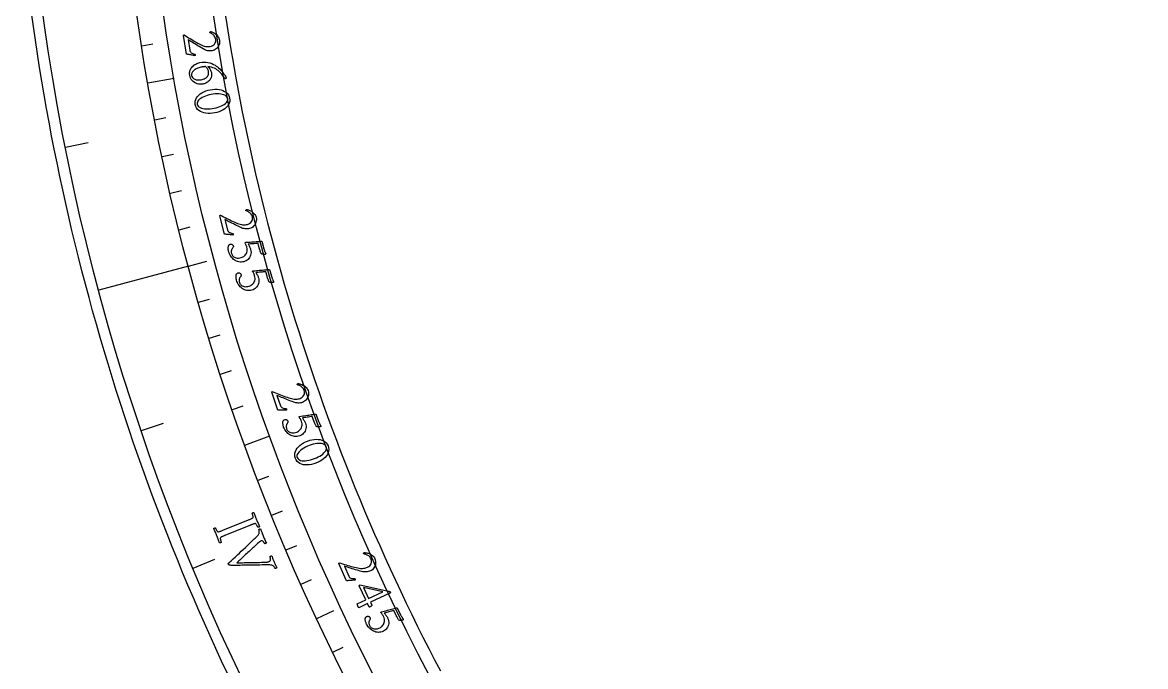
# Model space of a CAD drawing. Header units: millimetres. Extents: x -60 to 60, y -60 to 77.
# Drawn here: x -59.69 to -29.81, y -25.46 to -8.33 of the extents above; entities that cross this region are included whole.
import ezdxf

# ---------------------------------------------------------------- set-up
doc = ezdxf.new("R2010")
doc.units = ezdxf.units.MM
for name, color, linetype in [('CUT_INNER', 6, 'Continuous'), ('CUT_OUTER', 1, 'Continuous'), ('ENGRAVE', 7, 'Continuous'), ('ENGRAVE_FINE', 8, 'Continuous'), ('TEXT', 5, 'Continuous')]:
    doc.layers.add(name, color=color, linetype=linetype)

msp = doc.modelspace()

# ---------------------------------------------------------------- linework, layer by layer
at = {"layer": 'CUT_INNER'}
msp.add_lwpolyline([(-54.3058, -8.0555), (-54.2553, -8.3886), (-54.2028, -8.7213), (-54.1483, -9.0537), (-54.0917, -9.3858), (-54.0331, -9.7175), (-53.9725, -10.0489), (-53.9098, -10.3799), (-53.8451, -10.7105), (-53.7784, -11.0406), (-53.7096, -11.3704), (-53.6388, -11.6998), (-53.566, -12.0287), (-53.4912, -12.3571), (-53.4144, -12.6851), (-53.3356, -13.0126), (-53.2547, -13.3396), (-53.1719, -13.6661), (-53.087, -13.9921), (-53.0002, -14.3176), (-52.9113, -14.6425), (-52.8205, -14.9669), (-52.7276, -15.2907), (-52.6328, -15.614), (-52.536, -15.9366), (-52.4373, -16.2587), (-52.3365, -16.5801), (-52.2338, -16.9009), (-52.1291, -17.2211), (-52.0224, -17.5407), (-51.9138, -17.8595), (-51.8033, -18.1777), (-51.6908, -18.4953), (-51.5763, -18.8121), (-51.4599, -19.1282), (-51.3416, -19.4436), (-51.2213, -19.7582), (-51.0991, -20.0722), (-50.975, -20.3853), (-50.8489, -20.6977), (-50.721, -21.0093), (-50.5911, -21.3201), (-50.4594, -21.6302), (-50.3257, -21.9394), (-50.1901, -22.2477), (-50.0527, -22.5553), (-49.9133, -22.862), (-49.7721, -23.1678), (-49.629, -23.4728), (-49.4841, -23.7769), (-49.3372, -24.08), (-49.1885, -24.3823), (-49.038, -24.6837), (-48.8856, -24.9841), (-48.7314, -25.2836), (-48.5754, -25.5821)], dxfattribs=at)
at = {"layer": 'CUT_OUTER'}
msp.add_lwpolyline([(-54.2394, -25.6533), (-54.3957, -25.32), (-54.5501, -24.9858), (-54.7024, -24.6506), (-54.8526, -24.3145), (-55.0007, -23.9775), (-55.1468, -23.6395), (-55.2908, -23.3007), (-55.4328, -22.961), (-55.5726, -22.6204), (-55.7104, -22.279), (-55.846, -21.9368), (-55.9796, -21.5937), (-56.111, -21.2498), (-56.2403, -20.9051), (-56.3676, -20.5596), (-56.4926, -20.2134), (-56.6156, -19.8664), (-56.7364, -19.5186), (-56.8551, -19.1701), (-56.9717, -18.8209), (-57.0861, -18.471), (-57.1984, -18.1204), (-57.3085, -17.7691), (-57.4164, -17.4171), (-57.5222, -17.0645), (-57.6258, -16.7112), (-57.7273, -16.3573), (-57.8266, -16.0028), (-57.9237, -15.6476), (-58.0186, -15.2919), (-58.1113, -14.9357), (-58.2019, -14.5788), (-58.2902, -14.2214), (-58.3764, -13.8635), (-58.4604, -13.505), (-58.5421, -13.1461), (-58.6217, -12.7866), (-58.699, -12.4267), (-58.7742, -12.0663), (-58.8471, -11.7054), (-58.9178, -11.3441), (-58.9863, -10.9824), (-59.0526, -10.6203), (-59.1167, -10.2577), (-59.1785, -9.8948), (-59.2381, -9.5315), (-59.2955, -9.1678), (-59.3506, -8.8038), (-59.4035, -8.4395), (-59.4542, -8.0748)], dxfattribs=at)
at = {"layer": 'ENGRAVE'}
for points in [[(-56.3562, -9.9371), (-55.6601, -9.8144)], [(-55.2757, -14.8111), (-57.66, -15.4499)], [(-55.2757, -14.8111), (-54.788, -14.6804)], [(-53.7745, -19.5723), (-53.1102, -19.3305)], [(-51.864, -24.1846), (-51.4064, -23.9712)]]:
    msp.add_lwpolyline(points, dxfattribs=at)
for radius in [59.694, 57.2256, 57.2256, 56.5187, 55.206]:
    msp.add_circle((0, 0), radius, dxfattribs=at)
at = {"layer": 'ENGRAVE_FINE'}
for points in [[(-56.5211, -8.9521), (-56.2218, -8.9047)], [(-56.1742, -10.9192), (-55.8768, -10.8614)], [(-58.547, -11.6457), (-57.9418, -11.5253)], [(-55.9751, -11.8979), (-55.6788, -11.8349)], [(-55.7589, -12.873), (-55.4637, -12.8048)], [(-55.5258, -13.8441), (-55.2318, -13.7708)], [(-55.0088, -15.7735), (-54.7176, -15.69)], [(-54.7251, -16.7311), (-54.4354, -16.6426)], [(-54.4248, -17.6837), (-54.1367, -17.5901)], [(-54.1079, -18.6308), (-53.8214, -18.5322)], [(-56.526, -19.188), (-55.9417, -18.9896)], [(-53.4247, -20.5078), (-53.1419, -20.3993)], [(-53.0587, -21.4371), (-52.7778, -21.3236)], [(-52.6764, -22.3598), (-52.3976, -22.2415)], [(-55.1501, -22.8439), (-54.5799, -22.6078)], [(-52.2782, -23.2757), (-52.0014, -23.1525)], [(-51.434, -25.0861), (-51.1617, -24.9533)]]:
    msp.add_lwpolyline(points, dxfattribs=at)
at = {"layer": 'TEXT'}
for points in [[(-55.1054, -9.2184), (-55.1247, -9.214), (-55.1453, -9.2097), (-55.1671, -9.2053), (-55.1901, -9.201), (-55.2133, -9.1967), (-55.2356, -9.1927), (-55.257, -9.1889), (-55.2775, -9.1854), (-55.2959, -9.1822), (-55.3111, -9.1797), (-55.323, -9.1777), (-55.3315, -9.1763), (-55.4116, -8.6798), (-55.4103, -8.6772), (-55.4085, -8.6746), (-55.4063, -8.6717), (-55.4036, -8.6687), (-55.4008, -8.666), (-55.3982, -8.6639), (-55.3957, -8.6625), (-55.3934, -8.6618), (-55.3547, -8.6868), (-55.3151, -8.712), (-55.2747, -8.7374), (-55.2336, -8.763), (-55.1922, -8.7883), (-55.1511, -8.8129), (-55.1102, -8.8367), (-55.0697, -8.8598), (-55.0302, -8.8817), (-54.9924, -8.9017), (-54.9565, -8.9199), (-54.9223, -8.9363), (-54.8879, -8.9511), (-54.8562, -8.9623), (-54.8271, -8.97), (-54.8006, -8.974), (-54.7754, -8.9754), (-54.7498, -8.9752), (-54.724, -8.9733), (-54.6978, -8.9698), (-54.6632, -8.9613), (-54.6324, -8.9477), (-54.6054, -8.9291), (-54.5823, -8.9055), (-54.5644, -8.8784), (-54.5532, -8.8493), (-54.5486, -8.8183), (-54.5508, -8.7853), (-54.5567, -8.7582), (-54.5655, -8.7334), (-54.577, -8.711), (-54.5914, -8.6908), (-54.6073, -8.6728), (-54.6234, -8.6569), (-54.6397, -8.6431), (-54.6563, -8.6313), (-54.6719, -8.6215), (-54.6853, -8.6136), (-54.6966, -8.6075), (-54.7057, -8.6034), (-54.7058, -8.5989), (-54.7047, -8.5941), (-54.7024, -8.5891), (-54.699, -8.5837), (-54.6952, -8.5789), (-54.6919, -8.5754), (-54.689, -8.5731), (-54.6866, -8.5721), (-54.6784, -8.574), (-54.6676, -8.5775), (-54.6542, -8.5825), (-54.6382, -8.5891), (-54.6206, -8.5973), (-54.6024, -8.6074), (-54.5834, -8.6193), (-54.5638, -8.633), (-54.5444, -8.6484), (-54.5261, -8.6654), (-54.5088, -8.6839), (-54.4926, -8.704), (-54.4783, -8.7257), (-54.4668, -8.7493), (-54.458, -8.7747), (-54.4521, -8.802), (-54.4489, -8.8355), (-54.4502, -8.8682), (-54.456, -8.9001), (-54.4663, -8.9311), (-54.4804, -8.9605), (-54.4974, -8.9874), (-54.5173, -9.0119), (-54.5402, -9.0339), (-54.5653, -9.0527), (-54.592, -9.0676), (-54.6203, -9.0786), (-54.6502, -9.0856), (-54.6806, -9.0893), (-54.7106, -9.0901), (-54.7401, -9.088), (-54.7692, -9.083), (-54.7977, -9.0755), (-54.8257, -9.0658), (-54.853, -9.054), (-54.8798, -9.04), (-54.9152, -9.0197), (-54.9518, -8.9982), (-54.9896, -8.9754), (-55.0286, -8.9514), (-55.0676, -8.927), (-55.1054, -8.9033), (-55.142, -8.8802), (-55.1773, -8.8576), (-55.2102, -8.8365), (-55.2397, -8.8177), (-55.2657, -8.8011), (-55.2883, -8.7867), (-55.2423, -9.0711), (-55.2373, -9.0912), (-55.2292, -9.1087), (-55.2181, -9.1237), (-55.2038, -9.1363), (-55.1863, -9.1471), (-55.1654, -9.1568), (-55.1409, -9.1655), (-55.1129, -9.1731), (-55.1087, -9.1745), (-55.1054, -9.1775), (-55.103, -9.1818), (-55.1015, -9.1877), (-55.1012, -9.1903), (-55.1012, -9.1937), (-55.1015, -9.1978), (-55.102, -9.2028), (-55.1026, -9.2078), (-55.1034, -9.2121), (-55.1043, -9.2156), (-55.1054, -9.2184)], [(-54.6682, -9.6634), (-54.6637, -9.6992), (-54.6631, -9.7326), (-54.6665, -9.7637), (-54.6739, -9.7924), (-54.6844, -9.8188), (-54.6973, -9.843), (-54.7126, -9.865), (-54.7302, -9.8849), (-54.7495, -9.9027), (-54.7696, -9.9184), (-54.7907, -9.9323), (-54.8128, -9.9441), (-54.8348, -9.954), (-54.856, -9.9621), (-54.8762, -9.9683), (-54.8956, -9.9727), (-54.9347, -9.9773), (-54.9733, -9.9768), (-55.0114, -9.9712), (-55.049, -9.9606), (-55.0851, -9.9454), (-55.1184, -9.9263), (-55.1491, -9.9033), (-55.177, -9.8764), (-55.2012, -9.846), (-55.2205, -9.8126), (-55.2351, -9.7761), (-55.2447, -9.7366), (-55.2485, -9.7048), (-55.2484, -9.674), (-55.2445, -9.6441), (-55.2367, -9.6151), (-55.2257, -9.5874), (-55.212, -9.5612), (-55.1958, -9.5366), (-55.1769, -9.5135), (-55.1558, -9.4921), (-55.133, -9.4726), (-55.1085, -9.455), (-55.0822, -9.4392), (-55.0549, -9.4257), (-55.0273, -9.4146), (-54.9993, -9.406), (-54.971, -9.3999), (-54.9167, -9.3929), (-54.863, -9.3904), (-54.8101, -9.3926), (-54.7578, -9.3994), (-54.7072, -9.4106), (-54.6589, -9.4264), (-54.613, -9.4467), (-54.5696, -9.4714), (-54.5379, -9.493), (-54.5069, -9.5166), (-54.4766, -9.5422), (-54.4472, -9.57), (-54.4188, -9.599), (-54.3921, -9.6287), (-54.3669, -9.659), (-54.3432, -9.69), (-54.3216, -9.7208), (-54.3026, -9.7509), (-54.2861, -9.7803), (-54.2722, -9.8089), (-54.2725, -9.8136), (-54.2749, -9.8179), (-54.2797, -9.8216), (-54.2866, -9.8248), (-54.2942, -9.8275), (-54.3006, -9.8296), (-54.306, -9.8311), (-54.3102, -9.8321), (-54.3224, -9.8104), (-54.3363, -9.7875), (-54.3519, -9.7633), (-54.3693, -9.7378), (-54.3886, -9.7118), (-54.4101, -9.6861), (-54.4338, -9.6606), (-54.4597, -9.6355), (-54.4879, -9.6114), (-54.5188, -9.5893), (-54.5521, -9.569), (-54.5881, -9.5507), (-54.6269, -9.535), (-54.6687, -9.5226), (-54.7136, -9.5135), (-54.7617, -9.5077), (-54.7438, -9.5246), (-54.7275, -9.5429), (-54.7128, -9.5626), (-54.6996, -9.5837), (-54.6883, -9.605), (-54.6793, -9.6254), (-54.6726, -9.6448), (-54.6682, -9.6634)], [(-54.8264, -9.507), (-54.8384, -9.5077), (-54.8506, -9.5085), (-54.8629, -9.5097), (-54.8753, -9.511), (-54.8878, -9.5125), (-54.9003, -9.5142), (-54.9127, -9.516), (-54.9252, -9.5181), (-54.9494, -9.523), (-54.974, -9.5292), (-54.9988, -9.5368), (-55.0241, -9.5458), (-55.0489, -9.556), (-55.0725, -9.5675), (-55.095, -9.5802), (-55.1163, -9.5942), (-55.1359, -9.6092), (-55.1532, -9.6253), (-55.1681, -9.6423), (-55.1807, -9.6604), (-55.1902, -9.6793), (-55.1959, -9.6989), (-55.1978, -9.7192), (-55.196, -9.7401), (-55.1862, -9.7722), (-55.1689, -9.7998), (-55.1441, -9.8229), (-55.1118, -9.8414), (-55.0743, -9.8545), (-55.0338, -9.8613), (-54.9903, -9.862), (-54.9437, -9.8565), (-54.9138, -9.8499), (-54.8855, -9.8413), (-54.8586, -9.8306), (-54.8333, -9.8179), (-54.8102, -9.803), (-54.7901, -9.786), (-54.773, -9.7668), (-54.759, -9.7454), (-54.7487, -9.7217), (-54.743, -9.6957), (-54.7418, -9.6673), (-54.7451, -9.6366), (-54.7485, -9.621), (-54.7532, -9.6049), (-54.7592, -9.5881), (-54.7665, -9.5707), (-54.7762, -9.5534), (-54.7894, -9.5371), (-54.8062, -9.5216), (-54.8264, -9.507)], [(-54.1818, -10.3442), (-54.1766, -10.3926), (-54.1799, -10.4387), (-54.1917, -10.4824), (-54.2121, -10.5237), (-54.2397, -10.5624), (-54.2732, -10.598), (-54.3127, -10.6305), (-54.3582, -10.6599), (-54.4084, -10.6858), (-54.4618, -10.7078), (-54.5186, -10.7258), (-54.5787, -10.74), (-54.6396, -10.7496), (-54.699, -10.7542), (-54.7569, -10.7538), (-54.8132, -10.7484), (-54.8665, -10.7378), (-54.9156, -10.7221), (-54.9604, -10.7013), (-55.0009, -10.6754), (-55.0356, -10.6442), (-55.0632, -10.6077), (-55.0835, -10.5659), (-55.0966, -10.5189), (-55.1015, -10.4715), (-55.0979, -10.426), (-55.0856, -10.3822), (-55.0649, -10.3403), (-55.0368, -10.3009), (-55.0029, -10.2647), (-54.9632, -10.2316), (-54.9175, -10.2018), (-54.8672, -10.1757), (-54.8137, -10.1537), (-54.7568, -10.136), (-54.6965, -10.1225), (-54.6355, -10.1135), (-54.576, -10.1095), (-54.5182, -10.1105), (-54.462, -10.1164), (-54.4088, -10.1274), (-54.36, -10.1434), (-54.3156, -10.1645), (-54.2757, -10.1906), (-54.2415, -10.2217), (-54.2144, -10.2577), (-54.1946, -10.2985), (-54.1818, -10.3442)], [(-54.2328, -10.3614), (-54.2416, -10.3336), (-54.2569, -10.3091), (-54.2785, -10.288), (-54.3066, -10.2703), (-54.34, -10.2558), (-54.3776, -10.2446), (-54.4193, -10.2368), (-54.4652, -10.2322), (-54.5142, -10.2309), (-54.5653, -10.233), (-54.6183, -10.2384), (-54.6733, -10.2472), (-54.7272, -10.2588), (-54.7783, -10.2729), (-54.8265, -10.2895), (-54.8719, -10.3086), (-54.9134, -10.3295), (-54.9499, -10.3517), (-54.9813, -10.3751), (-55.0077, -10.3998), (-55.0279, -10.4252), (-55.041, -10.4509), (-55.0468, -10.4768), (-55.0454, -10.503), (-55.0359, -10.5331), (-55.0199, -10.5591), (-54.9974, -10.5809), (-54.9682, -10.5987), (-54.9337, -10.6126), (-54.8949, -10.6229), (-54.852, -10.6296), (-54.8048, -10.6328), (-54.7547, -10.6326), (-54.7032, -10.6294), (-54.6502, -10.6232), (-54.5957, -10.614), (-54.5415, -10.602), (-54.4906, -10.5877), (-54.443, -10.5712), (-54.3988, -10.5525), (-54.3587, -10.532), (-54.3236, -10.5103), (-54.2935, -10.4873), (-54.2683, -10.463), (-54.2491, -10.4379), (-54.2367, -10.4127), (-54.2313, -10.3872), (-54.2328, -10.3614)], [(-54.0922, -13.9861), (-54.1119, -13.9834), (-54.1328, -13.9808), (-54.1549, -13.9784), (-54.1782, -13.9761), (-54.2016, -13.9739), (-54.2242, -13.9718), (-54.2458, -13.9699), (-54.2666, -13.9682), (-54.2852, -13.9666), (-54.3006, -13.9654), (-54.3125, -13.9645), (-54.3212, -13.9638), (-54.4442, -13.4762), (-54.4431, -13.4735), (-54.4416, -13.4707), (-54.4396, -13.4677), (-54.4372, -13.4645), (-54.4347, -13.4615), (-54.4322, -13.4592), (-54.4299, -13.4576), (-54.4277, -13.4567), (-54.3869, -13.4782), (-54.3453, -13.4999), (-54.3029, -13.5217), (-54.2597, -13.5436), (-54.2162, -13.5652), (-54.1731, -13.5861), (-54.1303, -13.6063), (-54.0879, -13.6258), (-54.0467, -13.6441), (-54.0073, -13.6607), (-53.9699, -13.6757), (-53.9345, -13.6891), (-53.8989, -13.7009), (-53.8663, -13.7093), (-53.8367, -13.7143), (-53.81, -13.716), (-53.7847, -13.7152), (-53.7592, -13.7128), (-53.7336, -13.7087), (-53.7079, -13.7029), (-53.6741, -13.6914), (-53.6447, -13.6752), (-53.6194, -13.6543), (-53.5984, -13.6288), (-53.583, -13.6002), (-53.5743, -13.5703), (-53.5725, -13.539), (-53.5775, -13.5063), (-53.5858, -13.4798), (-53.5967, -13.4559), (-53.6101, -13.4345), (-53.6262, -13.4157), (-53.6436, -13.3992), (-53.661, -13.3847), (-53.6785, -13.3723), (-53.6961, -13.362), (-53.7125, -13.3536), (-53.7265, -13.3469), (-53.7383, -13.3419), (-53.7477, -13.3386), (-53.7482, -13.3341), (-53.7475, -13.3292), (-53.7457, -13.324), (-53.7427, -13.3184), (-53.7394, -13.3133), (-53.7364, -13.3095), (-53.7337, -13.307), (-53.7314, -13.3058), (-53.723, -13.307), (-53.712, -13.3095), (-53.6982, -13.3133), (-53.6817, -13.3184), (-53.6635, -13.3251), (-53.6444, -13.3335), (-53.6245, -13.3437), (-53.6038, -13.3557), (-53.5831, -13.3694), (-53.5634, -13.3847), (-53.5445, -13.4016), (-53.5266, -13.4202), (-53.5105, -13.4406), (-53.497, -13.4631), (-53.486, -13.4877), (-53.4777, -13.5143), (-53.4716, -13.5474), (-53.4701, -13.5801), (-53.4731, -13.6124), (-53.4807, -13.6442), (-53.4921, -13.6747), (-53.5067, -13.703), (-53.5244, -13.7291), (-53.5453, -13.753), (-53.5687, -13.7739), (-53.594, -13.7911), (-53.6212, -13.8045), (-53.6503, -13.8141), (-53.6803, -13.8204), (-53.7101, -13.8238), (-53.7397, -13.8243), (-53.7691, -13.8219), (-53.7982, -13.8169), (-53.8269, -13.8097), (-53.8552, -13.8003), (-53.8831, -13.7887), (-53.9201, -13.7716), (-53.9584, -13.7533), (-53.9981, -13.7339), (-54.0391, -13.7134), (-54.08, -13.6925), (-54.1197, -13.6722), (-54.1582, -13.6523), (-54.1953, -13.6329), (-54.23, -13.6148), (-54.261, -13.5986), (-54.2884, -13.5843), (-54.3121, -13.572), (-54.2415, -13.8513), (-54.2348, -13.8708), (-54.2252, -13.8876), (-54.2128, -13.9016), (-54.1975, -13.9128), (-54.1791, -13.9221), (-54.1574, -13.9299), (-54.1322, -13.9364), (-54.1037, -13.9416), (-54.0994, -13.9427), (-54.0959, -13.9453), (-54.0931, -13.9494), (-54.0911, -13.9551), (-54.0906, -13.9577), (-54.0903, -13.9611), (-54.0902, -13.9652), (-54.0902, -13.9702), (-54.0904, -13.9753), (-54.0909, -13.9796), (-54.0915, -13.9832), (-54.0922, -13.9861)], [(-53.6241, -14.3685), (-53.6158, -14.4089), (-53.6129, -14.4473), (-53.6155, -14.4839), (-53.6235, -14.5187), (-53.6359, -14.5512), (-53.6517, -14.5811), (-53.6707, -14.6084), (-53.6929, -14.6331), (-53.7176, -14.6545), (-53.7439, -14.6722), (-53.7716, -14.6861), (-53.8008, -14.6962), (-53.8362, -14.7038), (-53.8709, -14.7071), (-53.905, -14.7061), (-53.9385, -14.7007), (-53.9709, -14.6917), (-54.0018, -14.6795), (-54.0312, -14.6643), (-54.0592, -14.6459), (-54.0855, -14.6248), (-54.1098, -14.6016), (-54.132, -14.5762), (-54.1522, -14.5485), (-54.1701, -14.5193), (-54.1854, -14.4889), (-54.1982, -14.4575), (-54.2083, -14.4249), (-54.2116, -14.4103), (-54.2145, -14.3937), (-54.2168, -14.3751), (-54.2185, -14.3545), (-54.2193, -14.3333), (-54.2186, -14.3128), (-54.2165, -14.293), (-54.213, -14.2738), (-54.211, -14.2698), (-54.2078, -14.2647), (-54.2033, -14.2586), (-54.1975, -14.2513), (-54.1909, -14.2442), (-54.1837, -14.2384), (-54.1759, -14.2341), (-54.1676, -14.2311), (-54.153, -14.2285), (-54.1392, -14.2285), (-54.1263, -14.2311), (-54.1142, -14.2363), (-54.1036, -14.2434), (-54.0952, -14.2518), (-54.0889, -14.2614), (-54.0848, -14.2723), (-54.0826, -14.2862), (-54.0836, -14.2994), (-54.0877, -14.3118), (-54.095, -14.3234), (-54.1036, -14.3345), (-54.1116, -14.3456), (-54.1188, -14.3566), (-54.1255, -14.3675), (-54.1319, -14.3805), (-54.1366, -14.3941), (-54.1395, -14.4083), (-54.1406, -14.4231), (-54.1403, -14.4379), (-54.1391, -14.4525), (-54.1368, -14.4666), (-54.1337, -14.4805), (-54.1274, -14.4988), (-54.1184, -14.5166), (-54.1069, -14.5337), (-54.0927, -14.5503), (-54.0757, -14.5653), (-54.0558, -14.5778), (-54.0328, -14.5879), (-54.0069, -14.5956), (-53.9779, -14.5998), (-53.9458, -14.5998), (-53.9105, -14.5954), (-53.872, -14.5867), (-53.85, -14.5793), (-53.8283, -14.5689), (-53.8069, -14.5557), (-53.7858, -14.5396), (-53.7662, -14.5207), (-53.7493, -14.499), (-53.735, -14.4744), (-53.7234, -14.4471), (-53.7157, -14.4169), (-53.7134, -14.3837), (-53.7163, -14.3475), (-53.7245, -14.3084), (-53.7282, -14.2961), (-53.7332, -14.2821), (-53.7395, -14.2663), (-53.7472, -14.2488), (-53.7553, -14.2318), (-53.7629, -14.2175), (-53.7702, -14.2059), (-53.7769, -14.1972), (-53.7771, -14.1949), (-53.7764, -14.1926), (-53.7749, -14.1902), (-53.7726, -14.1876), (-53.7697, -14.1852), (-53.7666, -14.1832), (-53.7634, -14.1816), (-53.7599, -14.1804), (-53.7185, -14.1779), (-53.677, -14.1753), (-53.6356, -14.1728), (-53.5942, -14.1702), (-53.5534, -14.1676), (-53.5141, -14.1652), (-53.4762, -14.1628), (-53.4397, -14.1605), (-53.4056, -14.1582), (-53.3749, -14.156), (-53.3474, -14.1538), (-53.3234, -14.1516), (-53.2689, -14.3552), (-53.2649, -14.3694), (-53.2605, -14.3836), (-53.2557, -14.3979), (-53.2504, -14.4123), (-53.2451, -14.4262), (-53.24, -14.4387), (-53.2352, -14.45), (-53.2306, -14.46), (-53.2267, -14.4683), (-53.2239, -14.4741), (-53.2222, -14.4777), (-53.2216, -14.4788), (-53.2228, -14.4828), (-53.2238, -14.4864), (-53.2247, -14.4898), (-53.2255, -14.4928), (-53.2265, -14.4954), (-53.2281, -14.4975), (-53.2301, -14.499), (-53.2327, -14.5001), (-53.2358, -14.5006), (-53.2408, -14.5009), (-53.2476, -14.5011), (-53.2562, -14.5011), (-53.2661, -14.5009), (-53.2766, -14.5002), (-53.2877, -14.4992), (-53.2994, -14.4977), (-53.311, -14.4957), (-53.3221, -14.4931), (-53.3326, -14.4898), (-53.3425, -14.4859), (-53.3479, -14.4714), (-53.3538, -14.4555), (-53.36, -14.4382), (-53.3666, -14.4195), (-53.3734, -14.3991), (-53.3804, -14.3769), (-53.3875, -14.3528), (-53.3946, -14.3268), (-53.4257, -14.2106), (-53.459, -14.2127), (-53.4925, -14.2149), (-53.5263, -14.2173), (-53.5603, -14.2198), (-53.5941, -14.2222), (-53.6271, -14.2244), (-53.6593, -14.2262), (-53.6907, -14.2277), (-53.6812, -14.2416), (-53.6714, -14.2579), (-53.6616, -14.2764), (-53.6515, -14.2974), (-53.6423, -14.3184), (-53.6346, -14.3372), (-53.6285, -14.3539), (-53.6241, -14.3685)], [(-53.416, -15.1239), (-53.4071, -15.1641), (-53.4037, -15.2025), (-53.4057, -15.2392), (-53.4133, -15.274), (-53.4252, -15.3067), (-53.4405, -15.3368), (-53.4591, -15.3644), (-53.4811, -15.3894), (-53.5055, -15.4112), (-53.5314, -15.4292), (-53.559, -15.4435), (-53.588, -15.454), (-53.6233, -15.4621), (-53.658, -15.4659), (-53.6921, -15.4654), (-53.7256, -15.4605), (-53.7581, -15.4519), (-53.7892, -15.4402), (-53.8189, -15.4253), (-53.8472, -15.4074), (-53.8737, -15.3867), (-53.8983, -15.3638), (-53.9209, -15.3387), (-53.9415, -15.3113), (-53.9598, -15.2823), (-53.9756, -15.2522), (-53.9887, -15.2209), (-53.9993, -15.1885), (-54.0029, -15.1739), (-54.0059, -15.1574), (-54.0085, -15.1388), (-54.0105, -15.1183), (-54.0116, -15.0971), (-54.0112, -15.0766), (-54.0094, -15.0567), (-54.0062, -15.0375), (-54.0042, -15.0335), (-54.001, -15.0284), (-53.9966, -15.0221), (-53.991, -15.0148), (-53.9844, -15.0075), (-53.9773, -15.0017), (-53.9696, -14.9973), (-53.9614, -14.9942), (-53.9468, -14.9913), (-53.933, -14.9911), (-53.9201, -14.9935), (-53.9079, -14.9986), (-53.8972, -15.0056), (-53.8887, -15.0138), (-53.8823, -15.0234), (-53.878, -15.0342), (-53.8756, -15.0481), (-53.8764, -15.0613), (-53.8804, -15.0737), (-53.8875, -15.0854), (-53.8959, -15.0967), (-53.9037, -15.1078), (-53.9108, -15.1189), (-53.9173, -15.13), (-53.9236, -15.1431), (-53.9281, -15.1567), (-53.9307, -15.1709), (-53.9316, -15.1857), (-53.9311, -15.2006), (-53.9297, -15.2151), (-53.9273, -15.2292), (-53.9239, -15.243), (-53.9174, -15.2613), (-53.9082, -15.2789), (-53.8964, -15.2959), (-53.882, -15.3122), (-53.8648, -15.327), (-53.8447, -15.3393), (-53.8216, -15.349), (-53.7955, -15.3563), (-53.7665, -15.3602), (-53.7343, -15.3597), (-53.6991, -15.3548), (-53.6608, -15.3456), (-53.6389, -15.3378), (-53.6173, -15.3272), (-53.5961, -15.3137), (-53.5753, -15.2973), (-53.5559, -15.2781), (-53.5393, -15.2561), (-53.5253, -15.2313), (-53.5141, -15.2038), (-53.5069, -15.1735), (-53.505, -15.1403), (-53.5084, -15.1042), (-53.5172, -15.0652), (-53.521, -15.053), (-53.5263, -15.039), (-53.5328, -15.0233), (-53.5407, -15.0059), (-53.5491, -14.989), (-53.5569, -14.9748), (-53.5643, -14.9634), (-53.5712, -14.9547), (-53.5714, -14.9525), (-53.5707, -14.9502), (-53.5693, -14.9477), (-53.567, -14.9451), (-53.5642, -14.9426), (-53.5611, -14.9406), (-53.5579, -14.939), (-53.5544, -14.9378), (-53.513, -14.9346), (-53.4716, -14.9315), (-53.4302, -14.9283), (-53.3888, -14.9252), (-53.3481, -14.922), (-53.3089, -14.919), (-53.271, -14.9161), (-53.2346, -14.9133), (-53.2005, -14.9105), (-53.1698, -14.9078), (-53.1424, -14.9052), (-53.1183, -14.9027), (-53.061, -15.1055), (-53.0568, -15.1197), (-53.0522, -15.1338), (-53.0472, -15.1481), (-53.0417, -15.1624), (-53.0362, -15.1762), (-53.0309, -15.1887), (-53.0259, -15.1999), (-53.0212, -15.2098), (-53.0172, -15.218), (-53.0143, -15.2238), (-53.0126, -15.2273), (-53.012, -15.2285), (-53.0131, -15.2325), (-53.014, -15.2361), (-53.0149, -15.2395), (-53.0157, -15.2425), (-53.0167, -15.2451), (-53.0182, -15.2472), (-53.0202, -15.2488), (-53.0228, -15.2499), (-53.0259, -15.2504), (-53.0308, -15.2509), (-53.0376, -15.2511), (-53.0463, -15.2513), (-53.0562, -15.2512), (-53.0667, -15.2507), (-53.0778, -15.2498), (-53.0894, -15.2485), (-53.1011, -15.2466), (-53.1123, -15.2442), (-53.1228, -15.241), (-53.1327, -15.2373), (-53.1384, -15.2229), (-53.1445, -15.2071), (-53.1509, -15.1898), (-53.1578, -15.1712), (-53.1649, -15.1509), (-53.1722, -15.1288), (-53.1796, -15.1048), (-53.1871, -15.0789), (-53.2198, -14.9632), (-53.253, -14.9657), (-53.2866, -14.9684), (-53.3203, -14.9713), (-53.3543, -14.9743), (-53.388, -14.9772), (-53.421, -14.9798), (-53.4532, -14.9821), (-53.4846, -14.9841), (-53.4748, -14.9978), (-53.4649, -15.0139), (-53.4547, -15.0323), (-53.4444, -15.0531), (-53.4348, -15.074), (-53.4269, -15.0927), (-53.4206, -15.1094), (-53.416, -15.1239)], [(-52.6674, -18.6473), (-52.6873, -18.6463), (-52.7083, -18.6456), (-52.7305, -18.6451), (-52.7539, -18.6448), (-52.7775, -18.6447), (-52.8001, -18.6446), (-52.8218, -18.6446), (-52.8427, -18.6447), (-52.8614, -18.6448), (-52.8768, -18.6449), (-52.8888, -18.645), (-52.8975, -18.6451), (-53.0625, -18.17), (-53.0617, -18.1673), (-53.0604, -18.1644), (-53.0587, -18.1612), (-53.0566, -18.1577), (-53.0543, -18.1546), (-53.0521, -18.1521), (-53.0499, -18.1503), (-53.0478, -18.1492), (-53.0052, -18.1671), (-52.9619, -18.185), (-52.9178, -18.203), (-52.8728, -18.2211), (-52.8276, -18.2388), (-52.7828, -18.2559), (-52.7385, -18.2723), (-52.6945, -18.288), (-52.6518, -18.3026), (-52.6112, -18.3158), (-52.5726, -18.3275), (-52.5361, -18.3377), (-52.4997, -18.3463), (-52.4665, -18.3519), (-52.4365, -18.3543), (-52.4098, -18.3537), (-52.3847, -18.3507), (-52.3595, -18.346), (-52.3344, -18.3397), (-52.3092, -18.3317), (-52.2766, -18.3173), (-52.2487, -18.2986), (-52.2253, -18.2756), (-52.2066, -18.2483), (-52.1937, -18.2185), (-52.1877, -18.1879), (-52.1886, -18.1566), (-52.1965, -18.1244), (-52.207, -18.0988), (-52.22, -18.076), (-52.2352, -18.0558), (-52.2529, -18.0385), (-52.2717, -18.0235), (-52.2903, -18.0106), (-52.3088, -17.9998), (-52.3271, -17.9911), (-52.3442, -17.9842), (-52.3588, -17.9787), (-52.3709, -17.9747), (-52.3806, -17.9722), (-52.3815, -17.9678), (-52.3813, -17.9629), (-52.3799, -17.9576), (-52.3775, -17.9517), (-52.3746, -17.9463), (-52.3719, -17.9422), (-52.3695, -17.9395), (-52.3672, -17.9381), (-52.3588, -17.9386), (-52.3476, -17.9401), (-52.3335, -17.9427), (-52.3167, -17.9464), (-52.2979, -17.9515), (-52.2782, -17.9582), (-52.2575, -17.9666), (-52.2358, -17.9768), (-52.214, -17.9886), (-52.193, -18.0021), (-52.1728, -18.0173), (-52.1533, -18.0343), (-52.1354, -18.0532), (-52.12, -18.0745), (-52.107, -18.098), (-52.0964, -18.1238), (-52.0874, -18.1562), (-52.083, -18.1887), (-52.0832, -18.221), (-52.088, -18.2534), (-52.0967, -18.2848), (-52.1088, -18.3143), (-52.1242, -18.3418), (-52.1429, -18.3674), (-52.1643, -18.3903), (-52.1881, -18.4096), (-52.214, -18.4253), (-52.2422, -18.4375), (-52.2715, -18.4464), (-52.3009, -18.4524), (-52.3304, -18.4554), (-52.3599, -18.4556), (-52.3893, -18.4532), (-52.4185, -18.4485), (-52.4475, -18.4416), (-52.4763, -18.4325), (-52.5146, -18.4186), (-52.5544, -18.4037), (-52.5956, -18.3879), (-52.6382, -18.371), (-52.6809, -18.3538), (-52.7222, -18.337), (-52.7622, -18.3205), (-52.8009, -18.3045), (-52.837, -18.2894), (-52.8693, -18.276), (-52.8978, -18.2642), (-52.9225, -18.2539), (-52.8279, -18.5261), (-52.8195, -18.5449), (-52.8085, -18.5608), (-52.7949, -18.5736), (-52.7787, -18.5835), (-52.7596, -18.5911), (-52.7372, -18.597), (-52.7116, -18.6013), (-52.6828, -18.604), (-52.6784, -18.6047), (-52.6746, -18.607), (-52.6715, -18.6109), (-52.6689, -18.6164), (-52.6683, -18.6189), (-52.6677, -18.6222), (-52.6672, -18.6264), (-52.6668, -18.6313), (-52.6666, -18.6364), (-52.6666, -18.6407), (-52.6669, -18.6443), (-52.6674, -18.6473)], [(-52.1677, -18.9875), (-52.1559, -19.0269), (-52.1497, -19.065), (-52.1491, -19.1017), (-52.1541, -19.137), (-52.1636, -19.1705), (-52.1767, -19.2017), (-52.1932, -19.2305), (-52.2133, -19.257), (-52.236, -19.2806), (-52.2606, -19.3005), (-52.287, -19.3167), (-52.3152, -19.3293), (-52.3498, -19.34), (-52.3841, -19.3463), (-52.4182, -19.3483), (-52.452, -19.3458), (-52.485, -19.3397), (-52.5169, -19.3302), (-52.5476, -19.3176), (-52.5771, -19.3017), (-52.605, -19.2831), (-52.6312, -19.262), (-52.6556, -19.2386), (-52.6782, -19.2129), (-52.6986, -19.1853), (-52.7165, -19.1563), (-52.7319, -19.1261), (-52.7448, -19.0946), (-52.7494, -19.0803), (-52.7537, -19.064), (-52.7576, -19.0457), (-52.7611, -19.0253), (-52.7637, -19.0043), (-52.7649, -18.9838), (-52.7645, -18.9639), (-52.7627, -18.9445), (-52.761, -18.9403), (-52.7582, -18.935), (-52.7543, -18.9284), (-52.7492, -18.9207), (-52.7432, -18.913), (-52.7365, -18.9067), (-52.7292, -18.9017), (-52.7212, -18.898), (-52.7068, -18.8941), (-52.6931, -18.8929), (-52.68, -18.8943), (-52.6675, -18.8985), (-52.6563, -18.9047), (-52.6472, -18.9123), (-52.6401, -18.9213), (-52.6351, -18.9318), (-52.6317, -18.9455), (-52.6315, -18.9587), (-52.6346, -18.9714), (-52.6408, -18.9835), (-52.6484, -18.9954), (-52.6553, -19.0071), (-52.6616, -19.0187), (-52.6673, -19.0302), (-52.6726, -19.0437), (-52.6761, -19.0577), (-52.6777, -19.072), (-52.6775, -19.0868), (-52.6759, -19.1016), (-52.6734, -19.116), (-52.67, -19.1299), (-52.6656, -19.1434), (-52.6577, -19.1612), (-52.6473, -19.1781), (-52.6343, -19.1941), (-52.6187, -19.2094), (-52.6005, -19.2228), (-52.5795, -19.2336), (-52.5558, -19.2417), (-52.5293, -19.247), (-52.5, -19.2488), (-52.468, -19.2459), (-52.4332, -19.2385), (-52.3957, -19.2265), (-52.3744, -19.2171), (-52.3537, -19.205), (-52.3335, -19.1899), (-52.3139, -19.1721), (-52.296, -19.1515), (-52.2811, -19.1284), (-52.269, -19.1027), (-52.2598, -19.0744), (-52.2548, -19.0436), (-52.2553, -19.0104), (-52.2614, -18.9746), (-52.273, -18.9363), (-52.2777, -18.9244), (-52.2839, -18.9109), (-52.2916, -18.8957), (-52.3008, -18.879), (-52.3103, -18.8627), (-52.3192, -18.8491), (-52.3274, -18.8383), (-52.3349, -18.8301), (-52.3353, -18.8279), (-52.3348, -18.8255), (-52.3335, -18.823), (-52.3314, -18.8202), (-52.3288, -18.8175), (-52.3259, -18.8153), (-52.3228, -18.8134), (-52.3194, -18.812), (-52.2784, -18.8058), (-52.2373, -18.7997), (-52.1962, -18.7935), (-52.1552, -18.7873), (-52.1148, -18.7812), (-52.0759, -18.7753), (-52.0384, -18.7696), (-52.0022, -18.7642), (-51.9684, -18.7589), (-51.938, -18.754), (-51.9109, -18.7494), (-51.8871, -18.7452), (-51.8151, -18.9433), (-51.8098, -18.957), (-51.8042, -18.9708), (-51.7981, -18.9847), (-51.7917, -18.9986), (-51.7852, -19.0119), (-51.779, -19.0239), (-51.7732, -19.0348), (-51.7677, -19.0444), (-51.7631, -19.0522), (-51.7598, -19.0578), (-51.7579, -19.0612), (-51.7572, -19.0623), (-51.758, -19.0663), (-51.7587, -19.0701), (-51.7593, -19.0735), (-51.7598, -19.0765), (-51.7606, -19.0792), (-51.762, -19.0814), (-51.7639, -19.0832), (-51.7664, -19.0844), (-51.7694, -19.0852), (-51.7743, -19.086), (-51.7811, -19.0868), (-51.7897, -19.0875), (-51.7996, -19.0882), (-51.8101, -19.0884), (-51.8212, -19.0883), (-51.833, -19.0879), (-51.8448, -19.0869), (-51.856, -19.0852), (-51.8668, -19.0829), (-51.877, -19.0799), (-51.8837, -19.0659), (-51.8909, -19.0506), (-51.8986, -19.0339), (-51.9068, -19.0158), (-51.9154, -18.9961), (-51.9242, -18.9746), (-51.9334, -18.9512), (-51.9428, -18.9259), (-51.9838, -18.8129), (-52.0168, -18.8178), (-52.05, -18.823), (-52.0835, -18.8283), (-52.1172, -18.8338), (-52.1506, -18.8392), (-52.1833, -18.8442), (-52.2152, -18.8488), (-52.2464, -18.853), (-52.2356, -18.8661), (-52.2245, -18.8814), (-52.2131, -18.899), (-52.2013, -18.919), (-52.1902, -18.9391), (-52.1809, -18.9572), (-52.1734, -18.9734), (-52.1677, -18.9875)], [(-51.5624, -19.5956), (-51.5489, -19.6424), (-51.5441, -19.6883), (-51.5482, -19.7334), (-51.561, -19.7777), (-51.5815, -19.8206), (-51.6084, -19.8614), (-51.6416, -19.9003), (-51.6813, -19.9372), (-51.7262, -19.9714), (-51.775, -20.0023), (-51.8278, -20.0299), (-51.8845, -20.0543), (-51.9429, -20.0744), (-52.0006, -20.0892), (-52.0576, -20.0989), (-52.114, -20.1033), (-52.1684, -20.1021), (-52.2194, -20.0952), (-52.2672, -20.0825), (-52.3115, -20.064), (-52.3512, -20.0393), (-52.3846, -20.0082), (-52.4119, -19.9705), (-52.433, -19.9265), (-52.446, -19.8807), (-52.4504, -19.8352), (-52.4459, -19.79), (-52.4327, -19.7451), (-52.412, -19.7014), (-52.3849, -19.6599), (-52.3514, -19.6204), (-52.3117, -19.5831), (-52.2667, -19.5487), (-52.2177, -19.5178), (-52.1648, -19.4904), (-52.1078, -19.4667), (-52.0492, -19.4472), (-51.9914, -19.433), (-51.9343, -19.4239), (-51.8779, -19.42), (-51.8236, -19.4215), (-51.7728, -19.4288), (-51.7254, -19.4418), (-51.6815, -19.4607), (-51.6424, -19.4854), (-51.6096, -19.5161), (-51.5829, -19.5528), (-51.5624, -19.5956)], [(-51.6096, -19.6214), (-51.6232, -19.5955), (-51.6424, -19.5741), (-51.6674, -19.5571), (-51.6982, -19.5445), (-51.7336, -19.536), (-51.7725, -19.5316), (-51.815, -19.5311), (-51.861, -19.5345), (-51.9095, -19.5418), (-51.9593, -19.5527), (-52.0106, -19.5672), (-52.0633, -19.5855), (-52.1143, -19.6063), (-52.1622, -19.629), (-52.2068, -19.6537), (-52.2483, -19.6804), (-52.2855, -19.7082), (-52.3175, -19.7364), (-52.3444, -19.7649), (-52.3661, -19.7938), (-52.3816, -19.8224), (-52.39, -19.8499), (-52.3912, -19.8765), (-52.3853, -19.902), (-52.3708, -19.93), (-52.3505, -19.9528), (-52.3245, -19.9704), (-52.2927, -19.9828), (-52.2563, -19.9905), (-52.2163, -19.9939), (-52.1728, -19.9931), (-52.1258, -19.988), (-52.0766, -19.9792), (-52.0264, -19.9671), (-51.9753, -19.9518), (-51.9232, -19.9332), (-51.8718, -19.912), (-51.8242, -19.8891), (-51.7802, -19.8646), (-51.7399, -19.8384), (-51.704, -19.8113), (-51.6733, -19.7838), (-51.6476, -19.7559), (-51.627, -19.7276), (-51.6124, -19.6996), (-51.6046, -19.6726), (-51.6037, -19.6465), (-51.6096, -19.6214)], [(-53.4664, -21.5596), (-53.4568, -21.5829), (-53.447, -21.6058), (-53.4371, -21.6283), (-53.4269, -21.6503), (-53.4165, -21.6724), (-53.4061, -21.6951), (-53.3955, -21.7183), (-53.3848, -21.742), (-53.3876, -21.7464), (-53.392, -21.7504), (-53.398, -21.7539), (-53.4056, -21.7571), (-53.4134, -21.7595), (-53.4203, -21.7609), (-53.4261, -21.7614), (-53.4309, -21.7608), (-53.4335, -21.7549), (-53.4372, -21.7472), (-53.442, -21.7376), (-53.4479, -21.726), (-53.4545, -21.7138), (-53.4612, -21.7021), (-53.4681, -21.6909), (-53.4751, -21.6803), (-53.482, -21.6713), (-53.4885, -21.6649), (-53.4947, -21.6613), (-53.5005, -21.6603), (-53.5102, -21.6617), (-53.521, -21.6641), (-53.5328, -21.6675), (-53.5456, -21.6719), (-53.5592, -21.677), (-53.5734, -21.6825), (-53.5882, -21.6883), (-53.6036, -21.6945), (-53.606, -21.6955), (-53.6085, -21.6965), (-53.611, -21.6975), (-53.6135, -21.6985), (-53.6159, -21.6995), (-53.6184, -21.7005), (-53.6209, -21.7015), (-53.6233, -21.7025), (-54.3101, -21.9804), (-54.3126, -21.9814), (-54.3151, -21.9824), (-54.3176, -21.9834), (-54.32, -21.9844), (-54.3225, -21.9854), (-54.325, -21.9864), (-54.3274, -21.9874), (-54.3299, -21.9884), (-54.3452, -21.9947), (-54.3597, -22.0007), (-54.3734, -22.0066), (-54.3864, -22.0122), (-54.3983, -22.0178), (-54.4089, -22.0235), (-54.4181, -22.0292), (-54.426, -22.035), (-54.4289, -22.0395), (-54.4305, -22.0465), (-54.4309, -22.0558), (-54.4301, -22.0675), (-54.4284, -22.0805), (-54.426, -22.0937), (-54.4229, -22.1072), (-54.4191, -22.1208), (-54.4152, -22.1334), (-54.4118, -22.1439), (-54.409, -22.1521), (-54.4067, -22.1582), (-54.4097, -22.162), (-54.4142, -22.1658), (-54.4201, -22.1696), (-54.4274, -22.1734), (-54.435, -22.1764), (-54.4418, -22.178), (-54.4477, -22.1782), (-54.4528, -22.1769), (-54.4612, -22.1517), (-54.4695, -22.1271), (-54.4777, -22.103), (-54.4857, -22.0794), (-54.4939, -22.0561), (-54.5025, -22.0325), (-54.5116, -22.0088), (-54.5211, -21.9848), (-54.5306, -21.9616), (-54.5405, -21.9383), (-54.5509, -21.9148), (-54.5615, -21.8913), (-54.5725, -21.8677), (-54.5837, -21.8439), (-54.595, -21.8199), (-54.6065, -21.7958), (-54.6037, -21.7913), (-54.5993, -21.7874), (-54.5933, -21.7838), (-54.5857, -21.7807), (-54.5778, -21.7784), (-54.5709, -21.777), (-54.5651, -21.7767), (-54.5603, -21.7773), (-54.5577, -21.7833), (-54.554, -21.7912), (-54.5492, -21.801), (-54.5432, -21.8128), (-54.5365, -21.8253), (-54.5294, -21.8373), (-54.5218, -21.8488), (-54.5139, -21.8597), (-54.5063, -21.869), (-54.4995, -21.8753), (-54.4937, -21.8788), (-54.4888, -21.8794), (-54.477, -21.8781), (-54.464, -21.8755), (-54.4499, -21.8716), (-54.4347, -21.8664), (-54.4186, -21.8603), (-54.4019, -21.8539), (-54.3846, -21.8471), (-54.3667, -21.84), (-53.6792, -21.5638), (-53.6614, -21.5566), (-53.6441, -21.5495), (-53.6273, -21.5425), (-53.6111, -21.5355), (-53.5961, -21.5286), (-53.583, -21.5216), (-53.5716, -21.5145), (-53.5621, -21.5074), (-53.5584, -21.5033), (-53.5563, -21.4968), (-53.556, -21.4877), (-53.5574, -21.4762), (-53.5599, -21.4633), (-53.5628, -21.4502), (-53.5661, -21.437), (-53.5699, -21.4235), (-53.5736, -21.4111), (-53.5768, -21.4008), (-53.5795, -21.3927), (-53.5817, -21.3867), (-53.5787, -21.383), (-53.5742, -21.3792), (-53.5683, -21.3755), (-53.5609, -21.3718), (-53.5532, -21.3688), (-53.5465, -21.3672), (-53.5406, -21.3671), (-53.5355, -21.3683), (-53.5267, -21.3929), (-53.518, -21.4174), (-53.5095, -21.4418), (-53.5012, -21.4659), (-53.4929, -21.4898), (-53.4843, -21.5134), (-53.4755, -21.5366), (-53.4664, -21.5596)], [(-53.2924, -21.9862), (-53.2816, -22.0119), (-53.2707, -22.037), (-53.2596, -22.0616), (-53.2484, -22.0856), (-53.2372, -22.1093), (-53.2262, -22.1328), (-53.2153, -22.1562), (-53.2046, -22.1794), (-53.2081, -22.1824), (-53.2133, -22.1856), (-53.2203, -22.1889), (-53.229, -22.1924), (-53.2377, -22.1952), (-53.2443, -22.1966), (-53.2491, -22.1966), (-53.2519, -22.1953), (-53.2539, -22.1911), (-53.2574, -22.185), (-53.2622, -22.1769), (-53.2685, -22.167), (-53.2757, -22.1565), (-53.2837, -22.1465), (-53.2924, -22.1373), (-53.3017, -22.1286), (-53.3117, -22.1219), (-53.322, -22.1185), (-53.3329, -22.1184), (-53.3441, -22.1215), (-53.36, -22.1302), (-53.3813, -22.1455), (-53.4081, -22.1673), (-53.4403, -22.1957), (-53.4569, -22.2108), (-53.476, -22.2284), (-53.4976, -22.2483), (-53.5218, -22.2705), (-53.5478, -22.2945), (-53.5751, -22.3197), (-53.6038, -22.3461), (-53.6338, -22.3736), (-53.6644, -22.4017), (-53.6949, -22.43), (-53.7255, -22.4584), (-53.7559, -22.4869), (-53.7857, -22.5148), (-53.8144, -22.5416), (-53.8418, -22.5672), (-53.8681, -22.5915), (-53.8926, -22.6142), (-53.9148, -22.6347), (-53.9346, -22.653), (-53.9521, -22.6692), (-53.9665, -22.6826), (-53.9772, -22.6925), (-53.9841, -22.6991), (-53.9873, -22.7023), (-53.9806, -22.7025), (-53.9686, -22.7027), (-53.9512, -22.7027), (-53.9284, -22.7026), (-53.9012, -22.7024), (-53.8705, -22.7021), (-53.8364, -22.7017), (-53.7989, -22.7011), (-53.7586, -22.7004), (-53.7163, -22.6997), (-53.672, -22.6989), (-53.6256, -22.6981), (-53.578, -22.6972), (-53.5301, -22.6963), (-53.4819, -22.6953), (-53.4333, -22.6942), (-53.3852, -22.6932), (-53.3386, -22.6921), (-53.2935, -22.691), (-53.2497, -22.6899), (-53.2333, -22.6893), (-53.2167, -22.6882), (-53.1998, -22.6865), (-53.1826, -22.6842), (-53.1662, -22.6814), (-53.1514, -22.6781), (-53.1383, -22.6743), (-53.1269, -22.67), (-53.1152, -22.6634), (-53.1063, -22.6548), (-53.1002, -22.6441), (-53.097, -22.6315), (-53.0957, -22.6178), (-53.0955, -22.6042), (-53.0966, -22.5906), (-53.0989, -22.577), (-53.1017, -22.5645), (-53.1042, -22.5543), (-53.1066, -22.5462), (-53.1087, -22.5402), (-53.1073, -22.5363), (-53.1036, -22.5323), (-53.0977, -22.5284), (-53.0894, -22.5244), (-53.0806, -22.5211), (-53.073, -22.5193), (-53.0665, -22.519), (-53.0613, -22.5201), (-53.0531, -22.5419), (-53.0452, -22.5632), (-53.0376, -22.5839), (-53.0304, -22.6041), (-53.0231, -22.6242), (-53.0152, -22.6447), (-53.0068, -22.6658), (-52.9978, -22.6873), (-52.9902, -22.7048), (-52.9833, -22.7204), (-52.9772, -22.734), (-52.9717, -22.7457), (-52.9666, -22.7563), (-52.9615, -22.7668), (-52.9562, -22.7771), (-52.951, -22.7873), (-52.9454, -22.798), (-52.9393, -22.8099), (-52.9327, -22.8231), (-52.9255, -22.8374), (-52.929, -22.8405), (-52.9344, -22.8436), (-52.9417, -22.8469), (-52.9509, -22.8503), (-52.9599, -22.853), (-52.9665, -22.8546), (-52.9707, -22.8549), (-52.9726, -22.8539), (-52.9758, -22.8477), (-52.9815, -22.8389), (-52.9895, -22.8273), (-52.9998, -22.8131), (-53.012, -22.7988), (-53.0255, -22.7872), (-53.0403, -22.7781), (-53.0564, -22.7715), (-53.07, -22.7681), (-53.0882, -22.7654), (-53.1112, -22.7633), (-53.1388, -22.762), (-53.1683, -22.7612), (-53.197, -22.7608), (-53.2249, -22.761), (-53.252, -22.7616), (-53.3147, -22.7631), (-53.3749, -22.7645), (-53.4324, -22.7658), (-53.4872, -22.7671), (-53.5403, -22.7682), (-53.5926, -22.7691), (-53.6439, -22.7699), (-53.6943, -22.7705), (-53.7447, -22.7709), (-53.7961, -22.7715), (-53.8485, -22.772), (-53.9018, -22.7725), (-53.9571, -22.7729), (-54.0153, -22.7731), (-54.0766, -22.773), (-54.1408, -22.7727), (-54.158, -22.772), (-54.1728, -22.7699), (-54.1853, -22.7665), (-54.1955, -22.7618), (-54.2038, -22.756), (-54.2108, -22.7495), (-54.2163, -22.7424), (-54.2205, -22.7345), (-54.2208, -22.7318), (-54.2197, -22.7288), (-54.2172, -22.7255), (-54.2133, -22.7218), (-54.209, -22.718), (-54.2054, -22.7146), (-54.2026, -22.7115), (-54.2005, -22.7087), (-54.1415, -22.6526), (-54.0845, -22.5985), (-54.0294, -22.5464), (-53.9763, -22.4962), (-53.9239, -22.4469), (-53.8711, -22.3971), (-53.8177, -22.347), (-53.764, -22.2966), (-53.7086, -22.2445), (-53.6506, -22.1896), (-53.5898, -22.1319), (-53.5264, -22.0714), (-53.5068, -22.0529), (-53.4885, -22.0351), (-53.4713, -22.0178), (-53.4553, -22.0012), (-53.4405, -21.9848), (-53.4266, -21.9683), (-53.4138, -21.9516), (-53.402, -21.9347), (-53.3978, -21.9272), (-53.3948, -21.9184), (-53.3931, -21.9082), (-53.3926, -21.8967), (-53.3931, -21.8846), (-53.3942, -21.8729), (-53.3959, -21.8616), (-53.3981, -21.8506), (-53.4005, -21.8405), (-53.4028, -21.8319), (-53.405, -21.8248), (-53.4071, -21.8192), (-53.406, -21.8179), (-53.402, -21.8157), (-53.3952, -21.8126), (-53.3855, -21.8085), (-53.3757, -21.8046), (-53.3683, -21.802), (-53.3634, -21.8006), (-53.361, -21.8004), (-53.3511, -21.8272), (-53.3422, -21.8516), (-53.3344, -21.8738), (-53.3276, -21.8937), (-53.3207, -21.9135), (-53.3126, -21.9356), (-53.3031, -21.9598), (-53.2924, -21.9862)], [(-50.8418, -23.1666), (-50.8616, -23.1674), (-50.8826, -23.1685), (-50.9048, -23.1699), (-50.9282, -23.1717), (-50.9516, -23.1736), (-50.9742, -23.1755), (-50.9959, -23.1774), (-51.0166, -23.1793), (-51.0352, -23.181), (-51.0505, -23.1824), (-51.0625, -23.1836), (-51.0712, -23.1844), (-51.277, -22.7256), (-51.2764, -22.7228), (-51.2753, -22.7197), (-51.2739, -22.7164), (-51.2721, -22.7128), (-51.2701, -22.7095), (-51.2681, -22.7068), (-51.2661, -22.7048), (-51.2641, -22.7036), (-51.2202, -22.7177), (-51.1755, -22.7318), (-51.1299, -22.7458), (-51.0835, -22.7599), (-51.037, -22.7737), (-50.9909, -22.7868), (-50.9453, -22.7992), (-50.9001, -22.811), (-50.8563, -22.8219), (-50.8147, -22.8315), (-50.7752, -22.8397), (-50.738, -22.8468), (-50.7009, -22.8522), (-50.6674, -22.8548), (-50.6373, -22.8546), (-50.6107, -22.8517), (-50.5859, -22.8465), (-50.5613, -22.8396), (-50.5368, -22.8311), (-50.5125, -22.821), (-50.4812, -22.8038), (-50.455, -22.7828), (-50.4338, -22.7578), (-50.4175, -22.729), (-50.4073, -22.6982), (-50.4039, -22.6672), (-50.4076, -22.636), (-50.4182, -22.6047), (-50.431, -22.5801), (-50.4458, -22.5584), (-50.4628, -22.5397), (-50.4819, -22.524), (-50.5019, -22.5107), (-50.5216, -22.4995), (-50.5409, -22.4904), (-50.56, -22.4833), (-50.5776, -22.4778), (-50.5926, -22.4737), (-50.6051, -22.4707), (-50.6149, -22.4691), (-50.6162, -22.4648), (-50.6164, -22.4599), (-50.6155, -22.4544), (-50.6136, -22.4484), (-50.6111, -22.4428), (-50.6088, -22.4385), (-50.6066, -22.4356), (-50.6046, -22.434), (-50.5961, -22.4337), (-50.5848, -22.4343), (-50.5706, -22.4356), (-50.5535, -22.4378), (-50.5343, -22.4412), (-50.5141, -22.4462), (-50.4927, -22.4528), (-50.4702, -22.461), (-50.4475, -22.4709), (-50.4254, -22.4825), (-50.4039, -22.4959), (-50.383, -22.5111), (-50.3636, -22.5284), (-50.3464, -22.5482), (-50.3314, -22.5705), (-50.3186, -22.5953), (-50.3068, -22.6269), (-50.2996, -22.6588), (-50.2969, -22.6911), (-50.2989, -22.7237), (-50.3049, -22.7557), (-50.3143, -22.7862), (-50.3272, -22.8149), (-50.3436, -22.8421), (-50.363, -22.8668), (-50.385, -22.8881), (-50.4094, -22.906), (-50.4365, -22.9205), (-50.4649, -22.9319), (-50.4937, -22.9405), (-50.5227, -22.9461), (-50.5521, -22.9488), (-50.5816, -22.949), (-50.6111, -22.9469), (-50.6406, -22.9425), (-50.6701, -22.9359), (-50.7095, -22.9255), (-50.7504, -22.9141), (-50.7929, -22.9019), (-50.8368, -22.8888), (-50.8808, -22.8754), (-50.9234, -22.8622), (-50.9647, -22.8494), (-51.0046, -22.8367), (-51.0419, -22.8249), (-51.0753, -22.8143), (-51.1047, -22.805), (-51.1302, -22.797), (-51.0122, -23.0598), (-51.0022, -23.0779), (-50.9898, -23.0927), (-50.9752, -23.1043), (-50.9582, -23.1128), (-50.9385, -23.1187), (-50.9157, -23.1226), (-50.8898, -23.1247), (-50.8608, -23.1248), (-50.8564, -23.1251), (-50.8525, -23.1271), (-50.849, -23.1307), (-50.846, -23.1359), (-50.8451, -23.1384), (-50.8442, -23.1416), (-50.8434, -23.1457), (-50.8426, -23.1507), (-50.8419, -23.1557), (-50.8416, -23.16), (-50.8415, -23.1636), (-50.8418, -23.1666)], [(-49.9076, -23.4822), (-49.9058, -23.4873), (-49.9053, -23.4922), (-49.9062, -23.4968), (-49.9085, -23.5012), (-49.9115, -23.5051), (-49.9149, -23.5084), (-49.9185, -23.5112), (-49.9223, -23.5134), (-50.4381, -23.7563), (-50.4014, -23.8339), (-50.4009, -23.8376), (-50.4025, -23.8421), (-50.4061, -23.8474), (-50.4118, -23.8535), (-50.4191, -23.8598), (-50.4273, -23.8657), (-50.4365, -23.8713), (-50.4468, -23.8766), (-50.4537, -23.8796), (-50.4599, -23.8816), (-50.4654, -23.8826), (-50.4701, -23.8827), (-50.5131, -23.7916), (-50.7421, -23.8995), (-50.7426, -23.8991), (-50.744, -23.8977), (-50.7463, -23.8955), (-50.7496, -23.8923), (-50.754, -23.8867), (-50.7598, -23.8772), (-50.7669, -23.8636), (-50.7754, -23.8461), (-50.7844, -23.8252), (-50.7893, -23.8095), (-50.7901, -23.7991), (-50.7868, -23.7939), (-50.5616, -23.6884), (-50.733, -23.3189), (-50.7323, -23.3147), (-50.7309, -23.3108), (-50.7289, -23.307), (-50.7262, -23.3035), (-50.7233, -23.3004), (-50.7205, -23.2978), (-50.7177, -23.2958), (-50.715, -23.2943), (-49.9591, -23.4595), (-49.9531, -23.4611), (-49.9462, -23.4631), (-49.9384, -23.4655), (-49.9297, -23.4683), (-49.9214, -23.4714), (-49.915, -23.4747), (-49.9104, -23.4783), (-49.9076, -23.4822)], [(-50.103, -23.4735), (-50.623, -23.3595), (-50.4865, -23.6532)], [(-49.9782, -24.1697), (-49.9625, -24.2078), (-49.9524, -24.245), (-49.9481, -24.2814), (-49.9495, -24.3171), (-49.9556, -24.3514), (-49.9654, -24.3837), (-49.979, -24.4141), (-49.9962, -24.4425), (-50.0165, -24.4682), (-50.0389, -24.4905), (-50.0635, -24.5093), (-50.0904, -24.5247), (-50.1237, -24.5388), (-50.1572, -24.5486), (-50.1909, -24.554), (-50.2247, -24.555), (-50.2582, -24.5522), (-50.2909, -24.546), (-50.3227, -24.5366), (-50.3536, -24.5238), (-50.3834, -24.508), (-50.4116, -24.4897), (-50.4382, -24.4689), (-50.4632, -24.4456), (-50.4863, -24.4202), (-50.507, -24.3932), (-50.5254, -24.3647), (-50.5414, -24.3347), (-50.5475, -24.3209), (-50.5534, -24.3051), (-50.5591, -24.2873), (-50.5647, -24.2674), (-50.5695, -24.2467), (-50.5727, -24.2265), (-50.5743, -24.2066), (-50.5745, -24.1871), (-50.5732, -24.1828), (-50.571, -24.1772), (-50.5677, -24.1703), (-50.5635, -24.1621), (-50.5583, -24.1539), (-50.5523, -24.1469), (-50.5455, -24.1411), (-50.5379, -24.1367), (-50.524, -24.1314), (-50.5105, -24.1288), (-50.4973, -24.1289), (-50.4844, -24.1317), (-50.4727, -24.1368), (-50.4628, -24.1434), (-50.4549, -24.1517), (-50.4488, -24.1616), (-50.444, -24.1749), (-50.4425, -24.188), (-50.4443, -24.2009), (-50.4493, -24.2137), (-50.4556, -24.2262), (-50.4613, -24.2386), (-50.4664, -24.2508), (-50.4709, -24.2628), (-50.4748, -24.2767), (-50.4768, -24.291), (-50.477, -24.3054), (-50.4753, -24.3201), (-50.4722, -24.3347), (-50.4683, -24.3487), (-50.4635, -24.3622), (-50.4578, -24.3752), (-50.4481, -24.3921), (-50.436, -24.4078), (-50.4215, -24.4225), (-50.4045, -24.4361), (-50.385, -24.4477), (-50.363, -24.4562), (-50.3386, -24.4619), (-50.3117, -24.4645), (-50.2824, -24.4633), (-50.2508, -24.4572), (-50.217, -24.4463), (-50.1808, -24.4305), (-50.1606, -24.4191), (-50.1412, -24.4049), (-50.1227, -24.3879), (-50.105, -24.3681), (-50.0893, -24.3458), (-50.0767, -24.3213), (-50.0673, -24.2945), (-50.061, -24.2655), (-50.0592, -24.2344), (-50.0631, -24.2013), (-50.0727, -24.1664), (-50.0881, -24.1295), (-50.094, -24.1181), (-50.1016, -24.1053), (-50.1108, -24.091), (-50.1216, -24.0752), (-50.1327, -24.06), (-50.1429, -24.0474), (-50.1522, -24.0374), (-50.1605, -24.03), (-50.161, -24.0279), (-50.1608, -24.0255), (-50.1598, -24.0228), (-50.158, -24.0198), (-50.1556, -24.0169), (-50.153, -24.0144), (-50.1501, -24.0122), (-50.1469, -24.0104), (-50.1067, -24.0002), (-50.0664, -23.9899), (-50.0262, -23.9796), (-49.986, -23.9693), (-49.9465, -23.9591), (-49.9083, -23.9493), (-49.8716, -23.9399), (-49.8362, -23.9308), (-49.8031, -23.9222), (-49.7733, -23.9142), (-49.7468, -23.9069), (-49.7235, -23.9002), (-49.6319, -24.09), (-49.6253, -24.1032), (-49.6182, -24.1163), (-49.6108, -24.1295), (-49.603, -24.1427), (-49.5951, -24.1553), (-49.5878, -24.1666), (-49.5809, -24.1768), (-49.5745, -24.1858), (-49.5691, -24.1932), (-49.5653, -24.1984), (-49.563, -24.2015), (-49.5622, -24.2026), (-49.5626, -24.2067), (-49.5629, -24.2105), (-49.5632, -24.2139), (-49.5634, -24.217), (-49.5639, -24.2198), (-49.5651, -24.2221), (-49.5668, -24.224), (-49.5691, -24.2255), (-49.5721, -24.2266), (-49.5769, -24.2279), (-49.5835, -24.2293), (-49.592, -24.231), (-49.6018, -24.2326), (-49.6122, -24.2339), (-49.6233, -24.235), (-49.635, -24.2357), (-49.6469, -24.2359), (-49.6582, -24.2354), (-49.6691, -24.2342), (-49.6796, -24.2322), (-49.6877, -24.219), (-49.6964, -24.2045), (-49.7057, -24.1886), (-49.7157, -24.1715), (-49.7263, -24.1528), (-49.7373, -24.1322), (-49.7487, -24.1099), (-49.7606, -24.0857), (-49.8129, -23.9774), (-49.8452, -23.9857), (-49.8778, -23.9941), (-49.9105, -24.0028), (-49.9435, -24.0117), (-49.9762, -24.0204), (-50.0082, -24.0287), (-50.0395, -24.0365), (-50.0701, -24.0439), (-50.0581, -24.0558), (-50.0455, -24.0699), (-50.0323, -24.0863), (-50.0185, -24.105), (-50.0055, -24.1238), (-49.9944, -24.1409), (-49.9853, -24.1562), (-49.9782, -24.1697)]]:
    msp.add_lwpolyline(points, close=True, dxfattribs=at)

doc.saveas('drawing.dxf')
